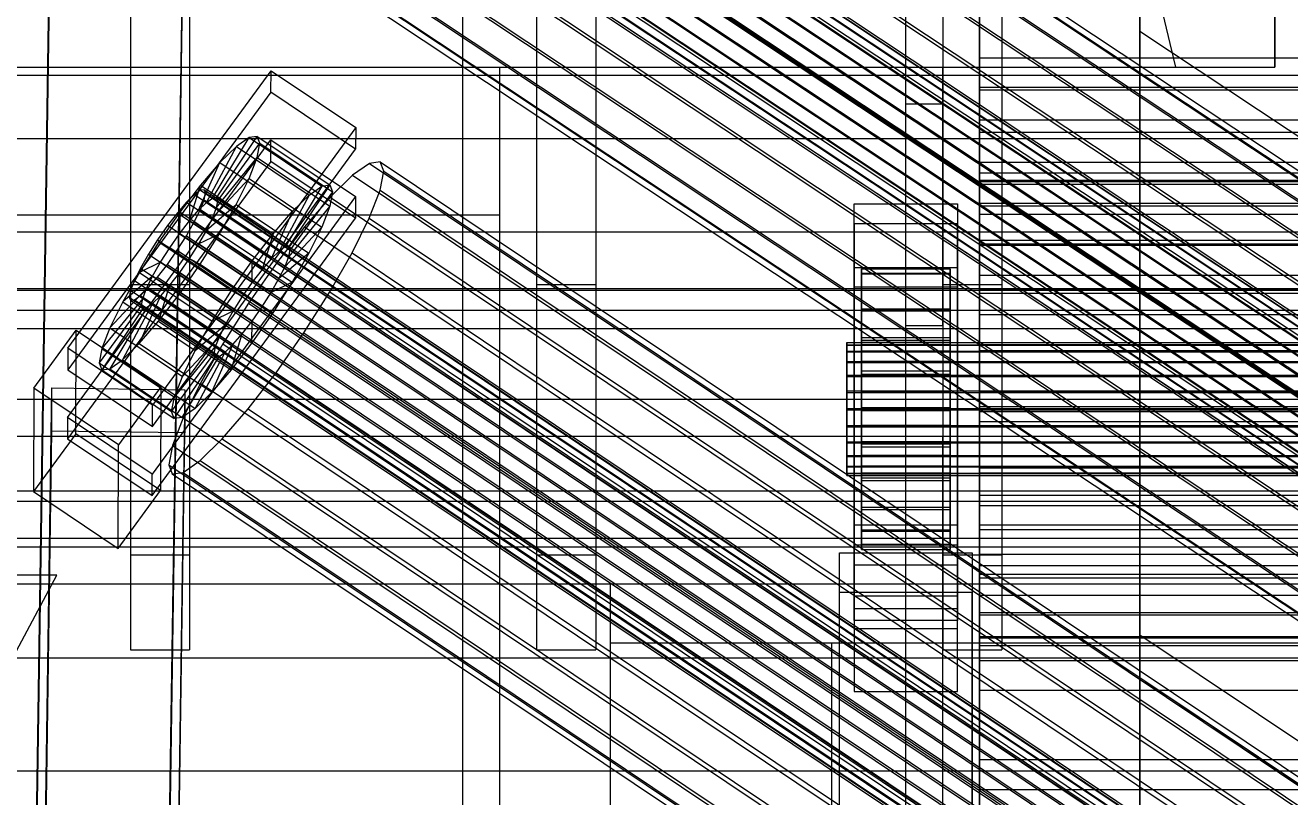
# Model space of a CAD drawing. Header units: millimetres. Extents: x -2500 to 58855, y -53268 to 6837.
# Drawn here: x -379.3 to -208, y -34778.8 to -34674.3 of the extents above; entities that cross this region are included whole.
import ezdxf

# ---------------------------------------------------------------- set-up
doc = ezdxf.new("R2010")
doc.units = ezdxf.units.MM
for name, color, linetype, lineweight in [('COTAS_O', 1, 'Continuous', 0), ('COTAS_R', 1, 'Continuous', 0), ('frontal_briquetadora', 7, 'Continuous', 0), ('frontal_C01', 7, 'Continuous', 0), ('frontal_C02', 7, 'Continuous', 0), ('frontal_C03', 7, 'Continuous', 0), ('frontal_C05', 7, 'Continuous', 0), ('frontal_C05-C03', 7, 'Continuous', 0), ('frontal_mezcladora', 7, 'Continuous', 0), ('frontal_secador', 7, 'Continuous', 0)]:
    doc.layers.add(name, color=color, linetype=linetype, lineweight=lineweight)
doc.dimstyles.new('R19_100', dxfattribs={"dimtxt": 250, "dimasz": 150, "dimexe": 150, "dimexo": 80, "dimgap": 100, "dimtad": 1, "dimtih": 1, "dimtoh": 1, "dimdsep": 46, "dimcen": 0.09, "dimadec": 0, "dimazin": 0, "dimtfac": 1, "dimtdec": 4, "dimtofl": 0, "dimtmove": 0, "dimatfit": 3, "dimfxl": 1, "dimtolj": 1, "dimtzin": 0, "dimarcsym": 0})

# ---------------------------------------------------------------- blocks, each defined once
blk = doc.blocks.new('*D37')
at = {"layer": 'COTAS_R', "color": 0, "lineweight": -2, "transparency": 16777216}
for p, q in [((-1750, -35420), (-1750, -34450)), ((2600, -35420), (2600, -34450)), ((-1600, -34600), (2450, -34600))]:
    blk.add_line(p, q, dxfattribs=at)
at = {"layer": 'COTAS_R', "color": 0, "transparency": 16777216}
for points in [[(-1600, -34575), (-1600, -34625), (-1750, -34600)], [(2450, -34575), (2450, -34625), (2600, -34600)]]:
    blk.add_solid(points, dxfattribs=at)
at = {"layer": 'Defpoints', "color": 0, "transparency": 16777216}
for p in [(2600, -34600), (-1750, -35500), (2600, -35500)]:
    blk.add_point(p, dxfattribs=at)
blk = doc.blocks.new('*D42')
at = {"layer": 'COTAS_O', "color": 0, "lineweight": -2, "transparency": 16777216}
for p, q in [((-570, -33700), (200, -33700)), ((50, -34750), (50, -33850)), ((-570, -34900), (200, -34900))]:
    blk.add_line(p, q, dxfattribs=at)
at = {"layer": 'COTAS_O', "color": 0, "transparency": 16777216}
for points in [[(25, -33850), (75, -33850), (50, -33700)], [(25, -34750), (75, -34750), (50, -34900)]]:
    blk.add_solid(points, dxfattribs=at)
at = {"layer": 'Defpoints', "color": 0, "transparency": 16777216}
for p in [(-650, -33700), (50, -33700), (-650, -34900)]:
    blk.add_point(p, dxfattribs=at)
blk = doc.blocks.new('*D43')
at = {"layer": 'COTAS_O', "color": 0, "lineweight": -2, "transparency": 16777216}
for p, q in [((-650, -34820), (-650, -34050)), ((650, -34820), (650, -34050)), ((-500, -34200), (500, -34200))]:
    blk.add_line(p, q, dxfattribs=at)
at = {"layer": 'COTAS_O', "color": 0, "transparency": 16777216}
for points in [[(-500, -34175), (-500, -34225), (-650, -34200)], [(500, -34175), (500, -34225), (650, -34200)]]:
    blk.add_solid(points, dxfattribs=at)
at = {"layer": 'Defpoints', "color": 0, "transparency": 16777216}
for p in [(650, -34200), (-650, -34900), (650, -34900)]:
    blk.add_point(p, dxfattribs=at)

msp = doc.modelspace()

# ---------------------------------------------------------------- linework, layer by layer
at = {"layer": 'frontal_briquetadora'}
for p, q in [((-430, -33820), (-223.45, -34680)), ((-210, -34680), (-210, -33820)), ((-210, -34680), (-210, -34260)), ((-210, -34680), (-210, -34305)), ((-210, -34471), (-210, -34680)), ((-210, -34496), (-210, -34680)), ((-430, -34680), (-223.45, -34680)), ((-430, -34680), (-210, -34680)), ((-430, -34680), (-315, -34680)), ((-315, -34700), (-315, -34680)), ((-260, -34680), (-255, -34680)), ((-260, -34685), (-260, -34680)), ((-255, -34685), (-255, -34680)), ((-223.45, -34680), (-210, -34680)), ((-260, -34685), (-255, -34685)), ((-260, -34715), (-260, -34685)), ((-255, -34715), (-255, -34685)), ((-430, -34700), (-315, -34700)), ((-315, -34710), (-315, -34700)), ((-430, -34710), (-315, -34710)), ((-315, -34750), (-315, -34710)), ((-315, -35000), (-315, -34710)), ((-260, -34715), (-255, -34715)), ((-1330, -34750), (340, -34750)), ((-430, -34750), (-315, -34750)), ((-1330, -34760), (340, -34760))]:
    msp.add_line(p, q, dxfattribs=at)
at = {"layer": 'frontal_C01'}
for p, q in [((-250, -32680.37), (-250, -35735.764)), ((-250, -35740.498), (-250, -32685.104)), ((-228.298, -34363.008), (-228.298, -34675.195)), ((-228.298, -34680.882), (-228.298, -34368.695)), ((-332.629, -34611.511), (-148.32, -34733.842)), ((-331.181, -34611.504), (-146.872, -34733.835)), ((-334.938, -34612.958), (-150.629, -34735.29)), ((-330.692, -34612.937), (-146.383, -34735.268)), ((-356.348, -34615.881), (-142.549, -34757.786)), ((-355.53, -34615.368), (-141.731, -34757.273)), ((-355.017, -34615.366), (-141.218, -34757.27)), ((-354.844, -34615.874), (-141.045, -34757.778)), ((-337.95, -34615.747), (-153.641, -34738.078)), ((-331.197, -34615.713), (-146.887, -34738.045)), ((-357.415, -34616.869), (-143.617, -34758.774)), ((-355.022, -34616.858), (-141.224, -34758.762)), ((-358.659, -34618.266), (-144.861, -34760.17)), ((-355.541, -34618.25), (-141.742, -34760.154)), ((-146.196, -34761.879), (-359.995, -34619.975)), ((-356.363, -34619.956), (-142.565, -34761.861)), ((-341.461, -34619.687), (-157.152, -34742.019)), ((-332.659, -34619.643), (-148.35, -34741.975)), ((-361.332, -34621.88), (-147.533, -34763.784)), ((-357.434, -34621.86), (-143.635, -34763.765)), ((-362.578, -34623.852), (-148.779, -34765.756)), ((-358.68, -34623.832), (-144.881, -34765.737)), ((-160.922, -34746.842), (-345.231, -34624.51)), ((-334.981, -34624.459), (-150.672, -34746.791)), ((-363.648, -34625.756), (-149.85, -34767.66)), ((-360.017, -34625.738), (-146.218, -34767.642)), ((-364.471, -34627.462), (-150.672, -34769.367)), ((-361.352, -34627.447), (-147.554, -34769.351)), ((-364.989, -34628.855), (-151.191, -34770.759)), ((-362.596, -34628.843), (-148.798, -34770.747)), ((-365.168, -34629.838), (-151.369, -34771.743)), ((-364.995, -34630.346), (-151.196, -34772.251)), ((-364.482, -34630.344), (-150.683, -34772.248)), ((-363.664, -34629.831), (-149.865, -34771.735)), ((-349.002, -34629.887), (-164.693, -34752.219)), ((-338.003, -34629.833), (-153.694, -34752.164)), ((-352.519, -34635.453), (-168.21, -34757.784)), ((-341.52, -34635.398), (-157.211, -34757.729)), ((-355.541, -34640.826), (-171.232, -34763.158)), ((-345.291, -34640.775), (-160.982, -34763.106)), ((-378.512, -34833.675), (-375.644, -34641.727)), ((-357.646, -34641.968), (-360.514, -34833.916)), ((-357.863, -34645.642), (-173.554, -34767.973)), ((-349.061, -34645.598), (-164.752, -34767.93)), ((-378.512, -34840.078), (-375.644, -34648.131)), ((-360.514, -34840.32), (-357.646, -34648.372)), ((-359.326, -34649.572), (-175.016, -34771.903)), ((-352.572, -34649.538), (-168.263, -34771.87)), ((-359.83, -34652.348), (-175.521, -34774.68)), ((-355.584, -34652.327), (-171.275, -34774.658)), ((-359.341, -34653.782), (-175.032, -34776.113)), ((-357.893, -34653.774), (-173.584, -34776.106)), ((-130, -34740.438), (-228.298, -34675.195)), ((-228.298, -34675.195), (-228.298, -34987.381)), ((-228.298, -34675.195), (-228.298, -34680.882)), ((-228.298, -34993.069), (-228.298, -34680.882)), ((-228.298, -34680.882), (-130, -34746.125))]:
    msp.add_line(p, q, dxfattribs=at)
at = {"layer": 'frontal_C02'}
for p, q in [((-250, -32976.99), (-250, -35767.535)), ((-250, -35772.314), (-250, -32981.769)), ((-228.298, -34472.116), (-228.298, -34756.938)), ((-228.298, -34762.679), (-228.298, -34477.858)), ((-373.501, -34718.097), (-345.969, -34680.504)), ((-345.981, -34683.427), (-345.969, -34680.504)), ((-345.969, -34680.504), (-334.501, -34688.187)), ((-345.981, -34683.427), (-373.513, -34721.02)), ((-334.513, -34691.11), (-345.981, -34683.427)), ((-334.501, -34688.187), (-362.033, -34725.78)), ((-353.892, -34697.784), (-348.918, -34689.54)), ((-353.378, -34697.714), (-347.835, -34689.393)), ((-348.918, -34689.54), (-350.645, -34690.755)), ((-347.835, -34689.393), (-348.918, -34689.54)), ((-348.918, -34689.54), (-339.088, -34696.126)), ((-347.835, -34689.393), (-338.005, -34695.979)), ((-347.47, -34690.323), (-347.835, -34689.393)), ((-334.501, -34688.187), (-334.513, -34691.11)), ((-373.539, -34727.449), (-346.008, -34689.857)), ((-362.045, -34728.703), (-334.513, -34691.11)), ((-354.71, -34698.36), (-350.645, -34690.755)), ((-353.205, -34698.155), (-347.47, -34690.323)), ((-350.645, -34690.755), (-352.899, -34692.954)), ((-350.645, -34690.755), (-340.816, -34697.341)), ((-347.847, -34692.267), (-347.47, -34690.323)), ((-347.47, -34690.323), (-337.64, -34696.909)), ((-346.02, -34692.779), (-346.008, -34689.857)), ((-346.008, -34689.857), (-334.539, -34697.54)), ((-346.02, -34692.779), (-373.551, -34730.372)), ((-355.777, -34699.401), (-352.899, -34692.954)), ((-352.899, -34692.954), (-355.525, -34695.988)), ((-353.384, -34699.076), (-347.847, -34692.267)), ((-352.899, -34692.954), (-343.069, -34699.54)), ((-348.941, -34695.093), (-347.847, -34692.267)), ((-347.847, -34692.267), (-338.017, -34698.853)), ((-334.551, -34700.463), (-346.02, -34692.779)), ((-331.181, -34692.848), (-332.629, -34693.045)), ((-330.692, -34694.092), (-331.181, -34692.848)), ((-331.181, -34692.848), (-146.872, -34816.332)), ((-334.938, -34694.669), (-337.95, -34697.609)), ((-332.629, -34693.045), (-334.938, -34694.669)), ((-334.938, -34694.669), (-150.629, -34818.153)), ((-332.629, -34693.045), (-148.32, -34816.529)), ((-331.197, -34696.691), (-330.692, -34694.092)), ((-330.692, -34694.092), (-146.383, -34817.576)), ((-355.525, -34695.988), (-358.345, -34699.651)), ((-357.021, -34700.839), (-355.525, -34695.988)), ((-355.525, -34695.988), (-345.695, -34702.574)), ((-353.902, -34700.415), (-348.941, -34695.093)), ((-350.678, -34698.608), (-348.941, -34695.093)), ((-348.941, -34695.093), (-339.111, -34701.679)), ((-339.088, -34696.126), (-344.062, -34704.37)), ((-338.005, -34695.979), (-343.549, -34704.3)), ((-340.816, -34697.341), (-339.088, -34696.126)), ((-339.088, -34696.126), (-338.005, -34695.979)), ((-338.005, -34695.979), (-337.64, -34696.909)), ((-334.539, -34697.54), (-362.071, -34735.133)), ((-356.348, -34697.262), (-357.415, -34698.304)), ((-355.53, -34696.687), (-356.348, -34697.262)), ((-356.348, -34697.262), (-142.549, -34840.503)), ((-355.541, -34699.317), (-355.022, -34697.978)), ((-355.017, -34696.617), (-355.53, -34696.687)), ((-355.53, -34696.687), (-141.731, -34839.928)), ((-355.022, -34697.978), (-354.844, -34697.057)), ((-355.022, -34697.978), (-141.224, -34841.22)), ((-354.844, -34697.057), (-355.017, -34696.617)), ((-355.017, -34696.617), (-141.218, -34839.858)), ((-354.844, -34697.057), (-141.045, -34840.299)), ((-354.71, -34698.36), (-353.892, -34697.784)), ((-353.892, -34697.784), (-353.378, -34697.714)), ((-344.062, -34704.37), (-353.892, -34697.784)), ((-353.205, -34698.155), (-353.384, -34699.076)), ((-343.549, -34704.3), (-353.378, -34697.714)), ((-353.378, -34697.714), (-353.205, -34698.155)), ((-343.376, -34704.741), (-353.205, -34698.155)), ((-340.816, -34697.341), (-344.88, -34704.945)), ((-337.64, -34696.909), (-343.376, -34704.741)), ((-343.069, -34699.54), (-340.816, -34697.341)), ((-337.95, -34697.609), (-341.461, -34701.666)), ((-337.64, -34696.909), (-338.017, -34698.853)), ((-337.95, -34697.609), (-153.641, -34821.093)), ((-334.539, -34697.54), (-334.551, -34700.463)), ((-332.659, -34700.469), (-331.197, -34696.691)), ((-331.197, -34696.691), (-146.887, -34820.175)), ((-358.345, -34699.651), (-361.166, -34703.691)), ((-358.659, -34699.741), (-359.995, -34701.476)), ((-357.415, -34698.304), (-358.659, -34699.741)), ((-358.659, -34699.741), (-144.861, -34842.982)), ((-358.345, -34699.651), (-358.357, -34702.573)), ((-348.515, -34706.236), (-358.345, -34699.651)), ((-357.415, -34698.304), (-143.617, -34841.545)), ((-357.021, -34700.839), (-355.777, -34699.401)), ((-356.363, -34700.982), (-355.541, -34699.317)), ((-355.777, -34699.401), (-354.71, -34698.36)), ((-345.947, -34705.987), (-355.777, -34699.401)), ((-355.541, -34699.317), (-141.742, -34842.558)), ((-354.725, -34702.079), (-350.678, -34698.608)), ((-344.88, -34704.945), (-354.71, -34698.36)), ((-353.384, -34699.076), (-353.902, -34700.415)), ((-343.554, -34705.662), (-353.384, -34699.076)), ((-352.938, -34702.572), (-350.678, -34698.608)), ((-350.678, -34698.608), (-340.848, -34705.194)), ((-343.069, -34699.54), (-345.947, -34705.987)), ((-345.695, -34702.574), (-343.069, -34699.54)), ((-338.017, -34698.853), (-343.554, -34705.662)), ((-338.017, -34698.853), (-339.111, -34701.679)), ((-362.083, -34738.056), (-334.551, -34700.463)), ((-359.995, -34701.476), (-361.332, -34703.39)), ((-146.196, -34844.717), (-359.995, -34701.476)), ((-358.357, -34702.573), (-357.021, -34700.839)), ((-357.434, -34702.86), (-356.363, -34700.982)), ((-347.191, -34707.424), (-357.021, -34700.839)), ((-356.363, -34700.982), (-142.565, -34844.223)), ((-353.902, -34700.415), (-354.725, -34702.079)), ((-344.073, -34707), (-353.902, -34700.415)), ((-334.981, -34705.168), (-332.659, -34700.469)), ((-332.659, -34700.469), (-148.35, -34823.953)), ((-359.693, -34704.487), (-358.357, -34702.573)), ((-358.68, -34704.822), (-357.434, -34702.86)), ((-358.357, -34702.573), (-348.527, -34709.159)), ((-357.434, -34702.86), (-143.635, -34846.101)), ((-354.725, -34702.079), (-355.796, -34703.957)), ((-355.796, -34703.957), (-352.938, -34702.572)), ((-355.569, -34706.716), (-352.938, -34702.572)), ((-344.895, -34708.665), (-354.725, -34702.079)), ((-352.938, -34702.572), (-343.108, -34709.158)), ((-348.515, -34706.236), (-345.695, -34702.574)), ((-345.695, -34702.574), (-347.191, -34707.424)), ((-341.461, -34701.666), (-345.231, -34706.561)), ((-339.111, -34701.679), (-344.073, -34707)), ((-341.461, -34701.666), (-157.152, -34825.149)), ((-339.111, -34701.679), (-340.848, -34705.194)), ((-361.166, -34703.691), (-363.797, -34707.835)), ((-361.332, -34703.39), (-362.578, -34705.352)), ((-361.332, -34703.39), (-147.533, -34846.631)), ((-359.693, -34704.487), (-361.166, -34703.691)), ((-361.166, -34703.691), (-351.336, -34710.277)), ((-360.939, -34706.45), (-359.693, -34704.487)), ((-360.017, -34706.736), (-358.68, -34704.822)), ((-349.863, -34711.073), (-359.693, -34704.487)), ((-358.68, -34704.822), (-144.881, -34848.064)), ((-355.796, -34703.957), (-357.042, -34705.92)), ((-345.966, -34710.543), (-355.796, -34703.957)), ((-344.88, -34704.945), (-345.947, -34705.987)), ((-344.062, -34704.37), (-344.88, -34704.945)), ((-343.549, -34704.3), (-344.062, -34704.37)), ((-343.554, -34705.662), (-343.376, -34704.741)), ((-343.376, -34704.741), (-343.549, -34704.3)), ((-360.939, -34706.45), (-363.797, -34707.835)), ((-362.578, -34705.352), (-363.648, -34707.23)), ((-362.578, -34705.352), (-148.779, -34848.594)), ((-362.01, -34708.328), (-360.939, -34706.45)), ((-351.109, -34713.036), (-360.939, -34706.45)), ((-358.39, -34710.757), (-355.569, -34706.716)), ((-357.042, -34705.92), (-358.378, -34707.834)), ((-357.042, -34705.92), (-355.569, -34706.716)), ((-347.212, -34712.506), (-357.042, -34705.92)), ((-355.569, -34706.716), (-345.739, -34713.302)), ((-351.336, -34710.277), (-348.515, -34706.236)), ((-345.231, -34706.561), (-349.002, -34711.963)), ((-348.527, -34709.159), (-348.515, -34706.236)), ((-345.947, -34705.987), (-347.191, -34707.424)), ((-160.922, -34830.045), (-345.231, -34706.561)), ((-340.848, -34705.194), (-344.895, -34708.665)), ((-344.073, -34707), (-343.554, -34705.662)), ((-340.848, -34705.194), (-343.108, -34709.158)), ((-338.003, -34710.467), (-334.981, -34705.168)), ((-334.981, -34705.168), (-150.672, -34828.652)), ((-363.797, -34707.835), (-366.057, -34711.799)), ((-362.01, -34708.328), (-366.057, -34711.799)), ((-363.648, -34707.23), (-364.471, -34708.895)), ((-363.797, -34707.835), (-353.967, -34714.421)), ((-363.648, -34707.23), (-149.85, -34850.472)), ((-362.833, -34709.993), (-362.01, -34708.328)), ((-352.18, -34714.914), (-362.01, -34708.328)), ((-361.352, -34708.471), (-360.017, -34706.736)), ((-360.017, -34706.736), (-146.218, -34849.978)), ((-358.378, -34707.834), (-359.714, -34709.569)), ((-358.378, -34707.834), (-358.39, -34710.757)), ((-348.548, -34714.42), (-358.378, -34707.834)), ((-347.191, -34707.424), (-348.527, -34709.159)), ((-344.895, -34708.665), (-344.073, -34707)), ((-362.833, -34709.993), (-367.794, -34715.314)), ((-364.471, -34708.895), (-364.989, -34710.234)), ((-364.471, -34708.895), (-150.672, -34852.137)), ((-363.664, -34710.95), (-362.596, -34709.908)), ((-363.351, -34711.331), (-362.833, -34709.993)), ((-353.003, -34716.579), (-362.833, -34709.993)), ((-362.596, -34709.908), (-361.352, -34708.471)), ((-362.596, -34709.908), (-148.798, -34853.15)), ((-361.352, -34708.471), (-147.554, -34851.713)), ((-359.714, -34709.569), (-361.21, -34714.419)), ((-359.714, -34709.569), (-360.958, -34711.006)), ((-349.884, -34716.155), (-359.714, -34709.569)), ((-348.527, -34709.159), (-349.863, -34711.073)), ((-345.966, -34710.543), (-344.895, -34708.665)), ((-343.108, -34709.158), (-345.966, -34710.543)), ((-343.108, -34709.158), (-345.739, -34713.302)), ((-363.351, -34711.331), (-368.888, -34718.14)), ((-366.057, -34711.799), (-367.794, -34715.314)), ((-366.057, -34711.799), (-356.228, -34718.385)), ((-364.989, -34710.234), (-365.168, -34711.155)), ((-365.168, -34711.155), (-364.995, -34711.595)), ((-365.168, -34711.155), (-151.369, -34854.396)), ((-364.995, -34711.595), (-364.482, -34711.526)), ((-364.995, -34711.595), (-151.196, -34854.837)), ((-364.989, -34710.234), (-151.191, -34853.475)), ((-364.482, -34711.526), (-363.664, -34710.95)), ((-364.482, -34711.526), (-150.683, -34854.767)), ((-360.958, -34711.006), (-363.836, -34717.453)), ((-363.664, -34710.95), (-149.865, -34854.192)), ((-363.53, -34712.252), (-363.351, -34711.331)), ((-353.521, -34717.917), (-363.351, -34711.331)), ((-360.958, -34711.006), (-362.025, -34712.048)), ((-361.21, -34714.419), (-358.39, -34710.757)), ((-351.128, -34717.592), (-360.958, -34711.006)), ((-358.39, -34710.757), (-348.56, -34717.343)), ((-353.967, -34714.421), (-351.336, -34710.277)), ((-351.336, -34710.277), (-349.863, -34711.073)), ((-349.863, -34711.073), (-351.109, -34713.036)), ((-347.212, -34712.506), (-345.966, -34710.543)), ((-341.52, -34716.007), (-338.003, -34710.467)), ((-338.003, -34710.467), (-153.694, -34833.951)), ((-363.53, -34712.252), (-369.265, -34720.084)), ((-363.357, -34712.693), (-368.9, -34721.014)), ((-362.843, -34712.623), (-367.817, -34720.867)), ((-362.025, -34712.048), (-366.09, -34719.652)), ((-363.357, -34712.693), (-363.53, -34712.252)), ((-353.7, -34718.838), (-363.53, -34712.252)), ((-362.843, -34712.623), (-363.357, -34712.693)), ((-353.527, -34719.279), (-363.357, -34712.693)), ((-362.025, -34712.048), (-362.843, -34712.623)), ((-353.014, -34719.209), (-362.843, -34712.623)), ((-352.196, -34718.634), (-362.025, -34712.048)), ((-353.967, -34714.421), (-351.109, -34713.036)), ((-349.002, -34711.963), (-352.519, -34717.502)), ((-351.109, -34713.036), (-352.18, -34714.914)), ((-349.002, -34711.963), (-164.693, -34835.447)), ((-345.739, -34713.302), (-348.56, -34717.343)), ((-348.548, -34714.42), (-347.212, -34712.506)), ((-345.739, -34713.302), (-347.212, -34712.506)), ((-363.836, -34717.453), (-361.21, -34714.419)), ((-361.21, -34714.419), (-351.38, -34721.005)), ((-356.228, -34718.385), (-353.967, -34714.421)), ((-356.228, -34718.385), (-352.18, -34714.914)), ((-352.18, -34714.914), (-353.003, -34716.579)), ((-349.884, -34716.155), (-348.548, -34714.42)), ((-348.56, -34717.343), (-348.548, -34714.42)), ((-378.086, -34723.486), (-372.35, -34715.654)), ((-372.408, -34729.683), (-372.35, -34715.654)), ((-372.35, -34715.654), (-360.882, -34723.337)), ((-367.794, -34715.314), (-368.888, -34718.14)), ((-367.794, -34715.314), (-357.964, -34721.9)), ((-357.964, -34721.9), (-353.003, -34716.579)), ((-353.003, -34716.579), (-353.521, -34717.917)), ((-351.38, -34721.005), (-349.884, -34716.155)), ((-351.128, -34717.592), (-349.884, -34716.155)), ((-345.291, -34721.408), (-341.52, -34716.007)), ((-341.52, -34716.007), (-157.211, -34839.491)), ((-373.501, -34718.097), (-373.513, -34721.02)), ((-362.033, -34725.78), (-373.501, -34718.097)), ((-368.888, -34718.14), (-369.265, -34720.084)), ((-368.888, -34718.14), (-359.058, -34724.726)), ((-366.09, -34719.652), (-363.836, -34717.453)), ((-363.836, -34717.453), (-354.006, -34724.039)), ((-359.058, -34724.726), (-353.521, -34717.917)), ((-357.964, -34721.9), (-356.228, -34718.385)), ((-356.26, -34726.238), (-352.196, -34718.634)), ((-352.519, -34717.502), (-355.541, -34722.802)), ((-354.006, -34724.039), (-351.128, -34717.592)), ((-353.521, -34717.917), (-353.7, -34718.838)), ((-353.014, -34719.209), (-352.196, -34718.634)), ((-352.519, -34717.502), (-168.21, -34840.986)), ((-352.196, -34718.634), (-351.128, -34717.592)), ((-348.56, -34717.343), (-351.38, -34721.005)), ((-369.265, -34720.084), (-368.9, -34721.014)), ((-369.265, -34720.084), (-359.436, -34726.67)), ((-367.817, -34720.867), (-366.09, -34719.652)), ((-366.09, -34719.652), (-356.26, -34726.238)), ((-359.436, -34726.67), (-353.7, -34718.838)), ((-359.07, -34727.6), (-353.527, -34719.279)), ((-357.987, -34727.453), (-353.014, -34719.209)), ((-353.7, -34718.838), (-353.527, -34719.279)), ((-353.527, -34719.279), (-353.014, -34719.209)), ((-373.513, -34721.02), (-362.045, -34728.703)), ((-368.9, -34721.014), (-367.817, -34720.867)), ((-368.9, -34721.014), (-359.07, -34727.6)), ((-367.817, -34720.867), (-357.987, -34727.453)), ((-359.058, -34724.726), (-357.964, -34721.9)), ((-351.38, -34721.005), (-354.006, -34724.039)), ((-349.061, -34726.304), (-345.291, -34721.408)), ((-345.291, -34721.408), (-160.982, -34844.892)), ((-378.512, -34917.232), (-375.644, -34723.465)), ((-378.086, -34723.486), (-378.143, -34737.514)), ((-366.618, -34731.169), (-378.086, -34723.486)), ((-375.644, -34729.311), (-375.644, -34723.465)), ((-375.644, -34723.465), (-357.646, -34723.709)), ((-360.882, -34723.337), (-366.618, -34731.169)), ((-360.882, -34723.337), (-360.939, -34737.366)), ((-357.646, -34723.709), (-360.514, -34917.476)), ((-355.541, -34722.802), (-357.863, -34727.501)), ((-357.646, -34723.709), (-357.646, -34729.554)), ((-355.541, -34722.802), (-171.232, -34846.286)), ((-359.436, -34726.67), (-359.058, -34724.726)), ((-354.006, -34724.039), (-356.26, -34726.238)), ((-362.045, -34728.703), (-362.033, -34725.78)), ((-359.07, -34727.6), (-359.436, -34726.67)), ((-356.26, -34726.238), (-357.987, -34727.453)), ((-352.572, -34730.36), (-349.061, -34726.304)), ((-349.061, -34726.304), (-164.752, -34849.788)), ((-373.539, -34727.449), (-373.551, -34730.372)), ((-362.071, -34735.133), (-373.539, -34727.449)), ((-357.863, -34727.501), (-359.326, -34731.279)), ((-357.987, -34727.453), (-359.07, -34727.6)), ((-357.863, -34727.501), (-173.554, -34850.985)), ((-378.512, -34923.078), (-375.644, -34729.311)), ((-372.408, -34729.683), (-378.143, -34737.514)), ((-357.646, -34729.554), (-375.644, -34729.311)), ((-373.551, -34730.372), (-362.083, -34738.056)), ((-360.939, -34737.366), (-372.408, -34729.683)), ((-360.514, -34923.322), (-357.646, -34729.554)), ((-355.584, -34733.3), (-352.572, -34730.36)), ((-352.572, -34730.36), (-168.263, -34853.844)), ((-366.675, -34745.198), (-366.618, -34731.169)), ((-359.326, -34731.279), (-359.83, -34733.878)), ((-359.326, -34731.279), (-175.016, -34854.762)), ((-359.83, -34733.878), (-359.341, -34735.121)), ((-359.83, -34733.878), (-175.521, -34857.362)), ((-357.893, -34734.924), (-355.584, -34733.3)), ((-355.584, -34733.3), (-171.275, -34856.784)), ((-362.083, -34738.056), (-362.071, -34735.133)), ((-359.341, -34735.121), (-357.893, -34734.924)), ((-359.341, -34735.121), (-175.032, -34858.605)), ((-357.893, -34734.924), (-173.584, -34858.408)), ((-378.143, -34737.514), (-366.675, -34745.198)), ((-366.675, -34745.198), (-360.939, -34737.366)), ((-130, -34822.796), (-228.298, -34756.938)), ((-228.298, -34756.938), (-228.298, -35041.759)), ((-228.298, -34756.938), (-228.298, -34762.679)), ((-228.298, -35047.5), (-228.298, -34762.679)), ((-228.298, -34762.679), (-130, -34828.537))]:
    msp.add_line(p, q, dxfattribs=at)
at = {"layer": 'frontal_C03'}
for p, q in [((-250, -32596.305), (-250, -35246.305)), ((-250, -35251.121), (-250, -32601.121)), ((-250, -34689.735), (-250, -34425.813)), ((-250, -34695.514), (-250, -34431.591)), ((-250, -34953.658), (-250, -34689.735)), ((0, -34689.735), (-250, -34689.735)), ((-250, -34689.735), (-250, -34695.514)), ((-250, -34695.514), (-250, -34694.333)), ((-250, -34694.333), (-250, -34695.334)), ((-250, -34694.333), (250, -34694.333)), ((-250, -34695.334), (-250, -34698.446)), ((-250, -34695.334), (250, -34695.334)), ((-250, -34959.436), (-250, -34695.514)), ((-250, -34695.514), (0, -34695.514)), ((-250, -34698.794), (-250, -34695.514)), ((-250, -34695.514), (250, -34695.514)), ((-267, -34701.219), (-267, -34698.526)), ((-267, -34698.526), (-253, -34698.526)), ((-267, -34744.752), (-267, -34698.526)), ((-253, -34698.526), (-253, -34701.219)), ((-253, -34698.526), (-253, -34744.752)), ((-250, -34698.446), (-250, -34703.459)), ((-250, -34698.446), (250, -34698.446)), ((-250, -34703.951), (-250, -34698.794)), ((-250, -34698.794), (250, -34698.794)), ((-253, -34701.219), (-267, -34701.219)), ((-267, -34701.219), (-267, -34747.445)), ((-253, -34747.445), (-253, -34701.219)), ((-250, -34703.459), (-250, -34710.031)), ((-250, -34703.459), (250, -34703.459)), ((-250, -34710.634), (-250, -34703.951)), ((-250, -34703.951), (250, -34703.951)), ((-267, -34709.837), (-267, -34707.144)), ((-267, -34707.144), (-253, -34707.144)), ((-267, -34753.37), (-267, -34707.144)), ((-266, -34717.332), (-266, -34707.333)), ((-266, -34707.333), (-266, -34707.926)), ((-266, -34707.333), (-254, -34707.333)), ((-266, -34708.033), (-266, -34707.333)), ((-266, -34717.613), (-266, -34707.926)), ((-266, -34707.926), (-266, -34709.775)), ((-266, -34707.926), (-254, -34707.926)), ((-266, -34717.664), (-266, -34708.033)), ((-266, -34708.033), (-254, -34708.033)), ((-266, -34709.981), (-266, -34708.033)), ((-254, -34707.926), (-254, -34707.333)), ((-254, -34707.333), (-254, -34717.332)), ((-254, -34707.333), (-254, -34708.033)), ((-254, -34709.775), (-254, -34707.926)), ((-254, -34707.926), (-254, -34717.613)), ((-254, -34708.033), (-254, -34717.664)), ((-254, -34708.033), (-254, -34709.981)), ((-253, -34707.144), (-253, -34709.837)), ((-253, -34707.144), (-253, -34753.37)), ((-253, -34709.837), (-267, -34709.837)), ((-267, -34709.837), (-267, -34756.063)), ((-266, -34718.489), (-266, -34709.775)), ((-266, -34709.775), (-266, -34712.751)), ((-266, -34709.775), (-254, -34709.775)), ((-266, -34718.587), (-266, -34709.981)), ((-266, -34709.981), (-254, -34709.981)), ((-266, -34713.043), (-266, -34709.981)), ((-254, -34712.751), (-254, -34709.775)), ((-254, -34709.775), (-254, -34718.489)), ((-254, -34709.981), (-254, -34718.587)), ((-254, -34709.981), (-254, -34713.043)), ((-253, -34756.063), (-253, -34709.837)), ((-250, -34710.031), (-250, -34717.714)), ((-250, -34710.031), (250, -34710.031)), ((-250, -34718.386), (-250, -34710.634)), ((-250, -34710.634), (250, -34710.634)), ((-266, -34719.899), (-266, -34712.751)), ((-266, -34712.751), (-266, -34716.653)), ((-266, -34712.751), (-254, -34712.751)), ((-266, -34720.037), (-266, -34713.043)), ((-266, -34713.043), (-254, -34713.043)), ((-266, -34717.011), (-266, -34713.043)), ((-254, -34716.653), (-254, -34712.751)), ((-254, -34712.751), (-254, -34719.899)), ((-254, -34713.043), (-254, -34720.037)), ((-254, -34713.043), (-254, -34717.011)), ((-266, -34721.747), (-266, -34716.653)), ((-266, -34716.653), (-266, -34721.215)), ((-266, -34716.653), (-254, -34716.653)), ((-254, -34721.215), (-254, -34716.653)), ((-254, -34716.653), (-254, -34721.747)), ((-268, -34717.664), (-268, -34717.332)), ((-268, -34717.332), (-268, -34717.613)), ((-268, -34717.332), (268, -34717.332)), ((-268, -34717.613), (-268, -34718.489)), ((-268, -34717.613), (268, -34717.613)), ((-268, -34718.587), (-268, -34717.664)), ((-268, -34717.664), (268, -34717.664)), ((-268, -34718.489), (-268, -34719.899)), ((-268, -34718.489), (268, -34718.489)), ((-268, -34720.037), (-268, -34718.587)), ((-268, -34718.587), (268, -34718.587)), ((-266, -34721.916), (-266, -34717.011)), ((-266, -34717.011), (-254, -34717.011)), ((-266, -34721.614), (-266, -34717.011)), ((-266, -34717.613), (-266, -34717.332)), ((-254, -34717.332), (-266, -34717.332)), ((-266, -34717.332), (-266, -34717.664)), ((-266, -34718.489), (-266, -34717.613)), ((-254, -34717.613), (-266, -34717.613)), ((-254, -34717.664), (-266, -34717.664)), ((-266, -34717.664), (-266, -34718.587)), ((-266, -34719.899), (-266, -34718.489)), ((-254, -34718.489), (-266, -34718.489)), ((-254, -34718.587), (-266, -34718.587)), ((-266, -34718.587), (-266, -34720.037)), ((-254, -34717.011), (-254, -34721.916)), ((-254, -34717.011), (-254, -34721.614)), ((-254, -34717.332), (-254, -34717.613)), ((-254, -34717.664), (-254, -34717.332)), ((-254, -34717.613), (-254, -34718.489)), ((-254, -34718.587), (-254, -34717.664)), ((-254, -34718.489), (-254, -34719.899)), ((-254, -34720.037), (-254, -34718.587)), ((-250, -34717.714), (-250, -34725.983)), ((250, -34717.714), (-250, -34717.714)), ((-250, -34726.679), (-250, -34718.386)), ((-250, -34718.386), (250, -34718.386)), ((-268, -34719.899), (-268, -34721.747)), ((-268, -34719.899), (268, -34719.899)), ((-268, -34721.916), (-268, -34720.037)), ((-268, -34720.037), (268, -34720.037)), ((-266, -34721.747), (-266, -34719.899)), ((-254, -34719.899), (-266, -34719.899)), ((-254, -34720.037), (-266, -34720.037)), ((-266, -34720.037), (-266, -34721.916)), ((-254, -34719.899), (-254, -34721.747)), ((-254, -34721.916), (-254, -34720.037)), ((-268, -34721.747), (-268, -34723.908)), ((-268, -34721.747), (268, -34721.747)), ((-268, -34724.097), (-268, -34721.916)), ((-268, -34721.916), (268, -34721.916)), ((-266, -34721.215), (-266, -34723.908)), ((-254, -34721.215), (-266, -34721.215)), ((-266, -34721.215), (-266, -34726.125)), ((-266, -34724.097), (-266, -34721.614)), ((-266, -34721.614), (-254, -34721.614)), ((-266, -34726.538), (-266, -34721.614)), ((-266, -34723.908), (-266, -34721.747)), ((-254, -34721.747), (-266, -34721.747)), ((-254, -34721.916), (-266, -34721.916)), ((-266, -34721.916), (-266, -34724.097)), ((-254, -34723.908), (-254, -34721.215)), ((-254, -34726.125), (-254, -34721.215)), ((-254, -34721.614), (-254, -34724.097)), ((-254, -34721.614), (-254, -34726.538)), ((-254, -34721.747), (-254, -34723.908)), ((-254, -34724.097), (-254, -34721.916)), ((-268, -34723.908), (-268, -34726.234)), ((268, -34723.908), (-268, -34723.908)), ((-268, -34726.429), (-268, -34724.097)), ((-268, -34724.097), (268, -34724.097)), ((-266, -34723.908), (-254, -34723.908)), ((-266, -34726.234), (-266, -34723.908)), ((-254, -34724.097), (-266, -34724.097)), ((-266, -34724.097), (-266, -34726.429)), ((-254, -34723.908), (-254, -34726.234)), ((-254, -34726.429), (-254, -34724.097)), ((-268, -34726.234), (-268, -34728.566)), ((-268, -34726.234), (268, -34726.234)), ((-268, -34728.755), (-268, -34726.429)), ((-268, -34726.429), (268, -34726.429)), ((-266, -34726.234), (-266, -34726.125)), ((-266, -34726.125), (-266, -34731.049)), ((-266, -34726.125), (-254, -34726.125)), ((-266, -34728.566), (-266, -34726.234)), ((-254, -34726.234), (-266, -34726.234)), ((-266, -34726.429), (-266, -34726.538)), ((-254, -34726.429), (-266, -34726.429)), ((-266, -34726.429), (-266, -34728.755)), ((-266, -34726.538), (-254, -34726.538)), ((-266, -34731.448), (-266, -34726.538)), ((-254, -34731.049), (-254, -34726.125)), ((-254, -34726.125), (-254, -34726.234)), ((-254, -34726.234), (-254, -34728.566)), ((-254, -34726.538), (-254, -34726.429)), ((-254, -34728.755), (-254, -34726.429)), ((-254, -34726.538), (-254, -34731.448)), ((-250, -34725.983), (-250, -34734.277)), ((-250, -34725.983), (250, -34725.983)), ((-250, -34734.949), (-250, -34726.679)), ((-250, -34726.679), (250, -34726.679)), ((-268, -34728.566), (-268, -34730.746)), ((-268, -34728.566), (268, -34728.566)), ((-268, -34730.916), (-268, -34728.755)), ((-268, -34728.755), (268, -34728.755)), ((-266, -34730.746), (-266, -34728.566)), ((-266, -34728.566), (-266, -34731.049)), ((-254, -34728.566), (-266, -34728.566)), ((-266, -34728.755), (-266, -34731.448)), ((-254, -34728.755), (-266, -34728.755)), ((-266, -34728.755), (-266, -34730.916)), ((-254, -34731.049), (-254, -34728.566)), ((-254, -34728.566), (-254, -34730.746)), ((-254, -34731.448), (-254, -34728.755)), ((-254, -34730.916), (-254, -34728.755)), ((-268, -34730.746), (-268, -34732.626)), ((-268, -34730.746), (268, -34730.746)), ((-268, -34732.764), (-268, -34730.916)), ((-268, -34730.916), (268, -34730.916)), ((-266, -34732.626), (-266, -34730.746)), ((-266, -34730.746), (-266, -34735.652)), ((-254, -34730.746), (-266, -34730.746)), ((-266, -34730.916), (-266, -34736.01)), ((-254, -34730.916), (-266, -34730.916)), ((-266, -34730.916), (-266, -34732.764)), ((-266, -34731.049), (-266, -34735.652)), ((-266, -34731.049), (-254, -34731.049)), ((-266, -34731.448), (-254, -34731.448)), ((-266, -34736.01), (-266, -34731.448)), ((-254, -34735.652), (-254, -34730.746)), ((-254, -34730.746), (-254, -34732.626)), ((-254, -34736.01), (-254, -34730.916)), ((-254, -34732.764), (-254, -34730.916)), ((-254, -34735.652), (-254, -34731.049)), ((-254, -34731.448), (-254, -34736.01)), ((-268, -34732.626), (-268, -34734.076)), ((-268, -34732.626), (268, -34732.626)), ((-268, -34734.174), (-268, -34732.764)), ((-268, -34732.764), (268, -34732.764)), ((-268, -34734.076), (-268, -34734.999)), ((-268, -34734.076), (268, -34734.076)), ((-266, -34734.076), (-266, -34732.626)), ((-266, -34732.626), (-266, -34739.62)), ((-254, -34732.626), (-266, -34732.626)), ((-266, -34732.764), (-266, -34739.912)), ((-254, -34732.764), (-266, -34732.764)), ((-266, -34732.764), (-266, -34734.174)), ((-266, -34734.999), (-266, -34734.076)), ((-266, -34734.076), (-266, -34742.682)), ((-254, -34734.076), (-266, -34734.076)), ((-254, -34739.62), (-254, -34732.626)), ((-254, -34732.626), (-254, -34734.076)), ((-254, -34739.912), (-254, -34732.764)), ((-254, -34734.174), (-254, -34732.764)), ((-254, -34742.682), (-254, -34734.076)), ((-254, -34734.076), (-254, -34734.999)), ((-268, -34735.05), (-268, -34734.174)), ((-268, -34734.174), (268, -34734.174)), ((-268, -34734.999), (-268, -34735.331)), ((-268, -34734.999), (268, -34734.999)), ((-268, -34735.331), (-268, -34735.05)), ((-268, -34735.05), (268, -34735.05)), ((-268, -34735.331), (268, -34735.331)), ((-266, -34734.174), (-266, -34742.888)), ((-254, -34734.174), (-266, -34734.174)), ((-266, -34734.174), (-266, -34735.05)), ((-266, -34735.331), (-266, -34734.999)), ((-266, -34734.999), (-266, -34744.629)), ((-254, -34734.999), (-266, -34734.999)), ((-266, -34735.05), (-266, -34744.736)), ((-254, -34735.05), (-266, -34735.05)), ((-266, -34735.05), (-266, -34735.331)), ((-266, -34735.331), (-266, -34745.33)), ((-254, -34735.331), (-266, -34735.331)), ((-266, -34735.652), (-266, -34739.62)), ((-266, -34735.652), (-254, -34735.652)), ((-254, -34742.888), (-254, -34734.174)), ((-254, -34735.05), (-254, -34734.174)), ((-254, -34744.629), (-254, -34734.999)), ((-254, -34734.999), (-254, -34735.331)), ((-254, -34744.736), (-254, -34735.05)), ((-254, -34735.331), (-254, -34735.05)), ((-254, -34745.33), (-254, -34735.331)), ((-254, -34739.62), (-254, -34735.652)), ((-250, -34734.277), (-250, -34742.029)), ((-250, -34734.277), (250, -34734.277)), ((-250, -34742.632), (-250, -34734.949)), ((-250, -34734.949), (250, -34734.949)), ((-266, -34736.01), (-254, -34736.01)), ((-266, -34739.912), (-266, -34736.01)), ((-254, -34736.01), (-254, -34739.912)), ((430, -34738.848), (-430, -34738.848)), ((-266, -34739.62), (-266, -34742.682)), ((-266, -34739.62), (-254, -34739.62)), ((-266, -34739.912), (-254, -34739.912)), ((-266, -34742.888), (-266, -34739.912)), ((-254, -34742.682), (-254, -34739.62)), ((-254, -34739.912), (-254, -34742.888)), ((-267, -34754.945), (-267, -34742.018)), ((-267, -34742.018), (-253, -34742.018)), ((-267, -34751.649), (-267, -34742.018)), ((-266, -34742.682), (-266, -34744.629)), ((-266, -34742.682), (-254, -34742.682)), ((-254, -34744.629), (-254, -34742.682)), ((-253, -34742.018), (-253, -34754.945)), ((-253, -34742.018), (-253, -34751.649)), ((-250, -34742.029), (-250, -34748.711)), ((-250, -34742.029), (250, -34742.029)), ((-250, -34749.204), (-250, -34742.632)), ((-250, -34742.632), (250, -34742.632)), ((430, -34743.848), (-430, -34743.848)), ((-266, -34742.888), (-254, -34742.888)), ((-266, -34744.736), (-266, -34742.888)), ((-254, -34742.888), (-254, -34744.736)), ((-269, -34751.175), (-269, -34745.789)), ((-269, -34745.789), (-251, -34745.789)), ((-269, -34780.459), (-269, -34745.789)), ((-253, -34744.752), (-267, -34744.752)), ((-267, -34744.752), (-267, -34747.445)), ((-266, -34744.629), (-266, -34745.33)), ((-266, -34744.629), (-254, -34744.629)), ((-266, -34744.736), (-254, -34744.736)), ((-266, -34745.33), (-266, -34744.736)), ((-266, -34745.33), (-254, -34745.33)), ((-254, -34745.33), (-254, -34744.629)), ((-254, -34744.736), (-254, -34745.33)), ((-253, -34747.445), (-253, -34744.752)), ((-251, -34745.789), (-251, -34751.175)), ((-251, -34745.789), (-251, -34780.459)), ((-267, -34747.445), (-253, -34747.445)), ((-430, -34851.848), (-375, -34748.848)), ((-375, -34748.848), (-430, -34748.848)), ((-250, -34748.711), (-250, -34753.869)), ((-250, -34748.711), (250, -34748.711)), ((-250, -34754.217), (-250, -34749.204)), ((-250, -34749.204), (250, -34749.204)), ((-251, -34751.175), (-269, -34751.175)), ((-269, -34785.845), (-269, -34751.175)), ((-251, -34785.845), (-251, -34751.175)), ((-253, -34751.649), (-267, -34751.649)), ((-267, -34751.649), (-267, -34764.576)), ((-253, -34764.576), (-253, -34751.649)), ((-253, -34753.37), (-267, -34753.37)), ((-267, -34753.37), (-267, -34756.063)), ((-253, -34756.063), (-253, -34753.37)), ((-250, -34753.869), (-250, -34757.149)), ((-250, -34753.869), (250, -34753.869)), ((-250, -34757.329), (-250, -34754.217)), ((-250, -34754.217), (250, -34754.217)), ((-253, -34754.945), (-267, -34754.945)), ((-267, -34754.945), (-267, -34764.576)), ((-267, -34756.063), (-253, -34756.063)), ((-253, -34764.576), (-253, -34754.945)), ((-250, -34757.149), (-250, -34758.33)), ((-250, -34757.149), (250, -34757.149)), ((-250, -34758.33), (-250, -34757.329)), ((-250, -34757.329), (250, -34757.329)), ((-250, -34758.33), (250, -34758.33)), ((-267, -34764.576), (-253, -34764.576)), ((-450, -34775.348), (450, -34775.348))]:
    msp.add_line(p, q, dxfattribs=at)
at = {"layer": 'frontal_C05'}
for p, q in [((-250, -34730), (-250, -34732.206)), ((-250, -34730), (250, -34730)), ((-250, -34732.206), (-250, -34738.715)), ((-250, -34738), (250, -34738)), ((-250, -34738), (-250, -34740.006)), ((-250, -34740.325), (-250, -34738)), ((-250, -34742), (-250, -34738)), ((-250, -34743.199), (-250, -34738.583)), ((-250, -34738.715), (-250, -34749.199)), ((-250, -34740.006), (-250, -34745.922)), ((-250, -34747.164), (-250, -34740.325)), ((-250, -34742), (250, -34742)), ((-250, -34746), (-250, -34742)), ((-250, -34752.161), (-250, -34743.199)), ((-250, -34745.922), (-250, -34755.453)), ((-250, -34746), (250, -34746)), ((-250, -34750), (-250, -34746)), ((-250, -34758.119), (-250, -34747.164)), ((-250, -34749.199), (-250, -34763.133)), ((-300, -34750), (300, -34750)), ((-300, -34758), (-300, -34750)), ((-250, -34750), (250, -34750)), ((-250, -34764.95), (-250, -34752.161)), ((-250, -34755.453), (-250, -34768.121)), ((-300, -34758), (300, -34758)), ((-300, -34758), (-270, -34758)), ((-300, -34858), (-300, -34758)), ((-270, -34858), (-270, -34758)), ((-250, -34772.555), (-250, -34758.119)), ((-250, -34763.133), (-250, -34779.818)), ((-250, -34780.822), (-250, -34764.95)), ((-250, -34768.121), (-250, -34783.289)), ((-250, -34789.632), (-250, -34772.555))]:
    msp.add_line(p, q, dxfattribs=at)
at = {"layer": 'frontal_C05-C03'}
for p, q in [((-250, -34683.153), (-250, -34678.77)), ((-250, -34678.77), (250, -34678.77)), ((-250, -34678.77), (-250, -34682.77)), ((-250, -34682.77), (-250, -34687.153)), ((250, -34682.77), (-250, -34682.77)), ((250, -34683.153), (-250, -34683.153)), ((-250, -34687.153), (-250, -34683.153)), ((-250, -34688.891), (-250, -34683.153)), ((-250, -34687.153), (250, -34687.153)), ((-250, -34687.153), (-250, -34692.891)), ((250, -34688.891), (-250, -34688.891)), ((-250, -34692.891), (-250, -34688.891)), ((-250, -34695.925), (-250, -34688.891)), ((-250, -34692.891), (250, -34692.891)), ((-250, -34692.891), (-250, -34699.925)), ((250, -34695.925), (-250, -34695.925)), ((-250, -34699.925), (-250, -34695.925)), ((-250, -34704.182), (-250, -34695.925)), ((-250, -34699.925), (250, -34699.925)), ((-250, -34699.925), (-250, -34708.182)), ((250, -34704.182), (-250, -34704.182)), ((-250, -34708.182), (-250, -34704.182)), ((-250, -34713.576), (-250, -34704.182)), ((-250, -34708.182), (250, -34708.182)), ((-250, -34708.182), (-250, -34717.576)), ((250, -34713.576), (-250, -34713.576)), ((-250, -34717.576), (-250, -34713.576)), ((-250, -34724.01), (-250, -34713.576)), ((-250, -34717.576), (250, -34717.576)), ((-250, -34717.576), (-250, -34728.01)), ((250, -34724.01), (-250, -34724.01)), ((-250, -34728.01), (-250, -34724.01)), ((-250, -34735.376), (-250, -34724.01)), ((-250, -34728.01), (250, -34728.01)), ((-250, -34728.01), (-250, -34739.376)), ((-255, -34730), (-250, -34730)), ((-255, -34850), (-255, -34730)), ((-250, -34850), (-250, -34730)), ((250, -34735.376), (-250, -34735.376)), ((-250, -34739.376), (-250, -34735.376)), ((-250, -34747.556), (-250, -34735.376)), ((-250, -34739.376), (250, -34739.376)), ((-250, -34739.376), (-250, -34751.556)), ((250, -34747.556), (-250, -34747.556)), ((-250, -34751.556), (-250, -34747.556)), ((-250, -34760.424), (-250, -34747.556)), ((-250, -34751.556), (250, -34751.556)), ((-250, -34751.556), (-250, -34764.424)), ((250, -34760.424), (-250, -34760.424)), ((-250, -34764.424), (-250, -34760.424)), ((-250, -34773.848), (-250, -34760.424)), ((-250, -34764.424), (250, -34764.424)), ((-250, -34764.424), (-250, -34777.848)), ((250, -34773.848), (-250, -34773.848)), ((-250, -34777.848), (-250, -34773.848)), ((-250, -34787.687), (-250, -34773.848)), ((-250, -34777.848), (250, -34777.848)), ((-250, -34777.848), (-250, -34791.687))]:
    msp.add_line(p, q, dxfattribs=at)
at = {"layer": 'frontal_mezcladora'}
for p, q in [((-320, -34820), (-320, -34600)), ((-260, -34820), (-260, -34600)), ((-365, -34654.654), (-365, -34709.466)), ((-357, -34654.654), (-357, -34709.466)), ((-310, -34654.654), (-310, -34709.466)), ((-302, -34654.654), (-302, -34709.466)), ((-255, -34654.654), (-255, -34709.466)), ((-247, -34654.654), (-247, -34709.466)), ((-420, -34681.107), (240, -34681.107)), ((-625, -34710), (625, -34710)), ((-625, -34710), (-150, -34710)), ((-365, -34709.466), (-365, -34746.089)), ((-365, -34709.466), (-357, -34709.466)), ((-357, -34709.466), (-357, -34746.089)), ((-310, -34709.466), (-310, -34746.089)), ((-310, -34709.466), (-302, -34709.466)), ((-302, -34709.466), (-302, -34746.089)), ((-255, -34709.466), (-255, -34746.089)), ((-255, -34709.466), (-247, -34709.466)), ((-247, -34709.466), (-247, -34746.089)), ((-420, -34715.398), (240, -34715.398)), ((-625, -34725), (625, -34725)), ((-625, -34730), (625, -34730)), ((-625, -34730), (-150, -34730)), ((-420, -34737.414), (240, -34737.414)), ((-420, -34745), (240, -34745)), ((-400, -34745), (220, -34745)), ((-365, -34746.089), (-365, -34758.95)), ((-365, -34746.089), (-357, -34746.089)), ((-357, -34746.089), (-357, -34758.95)), ((-310, -34746.089), (-310, -34758.95)), ((-310, -34746.089), (-302, -34746.089)), ((-302, -34746.089), (-302, -34758.95)), ((-255, -34746.089), (-255, -34758.95)), ((-255, -34746.089), (-247, -34746.089)), ((-247, -34746.089), (-247, -34758.95)), ((-365, -34758.95), (-357, -34758.95)), ((-310, -34758.95), (-302, -34758.95)), ((-255, -34758.95), (-247, -34758.95)), ((-600, -34760), (600, -34760)), ((-465, -34760), (295, -34760))]:
    msp.add_line(p, q, dxfattribs=at)
at = {"layer": 'frontal_secador'}
for p, q in [((1250, -34689.715), (-1250, -34689.715)), ((1250, -34702.349), (-1250, -34702.349)), ((1250, -34710.291), (-1250, -34710.291)), ((1250, -34713), (-1250, -34713))]:
    msp.add_line(p, q, dxfattribs=at)

# ---------------------------------------------------------------- dimensions: what is measured, and where the dimension line sits
at = {"layer": 'COTAS_O'}
for p2, distance, picture, middle in [((-650, -33700), -700, '*D42', (50, -34300)), ((650, -34900), 700, '*D43', (0, -34200))]:
    dim = msp.add_aligned_dim(p1=(-650, -34900), p2=p2, distance=distance, text='<> O', dimstyle='R19_100', dxfattribs=at)
    dim.commit()
    dim.dimension.update_dxf_attribs({"geometry": picture, "text_midpoint": middle})
at = {"layer": 'COTAS_R'}
dim = msp.add_aligned_dim(p1=(-1750, -35500), p2=(2600, -35500), distance=900, text='<> R', dimstyle='R19_100', dxfattribs=at)
dim.commit()
dim.dimension.update_dxf_attribs({"geometry": '*D37', "text_midpoint": (425, -34600)})

doc.saveas('drawing.dxf')
